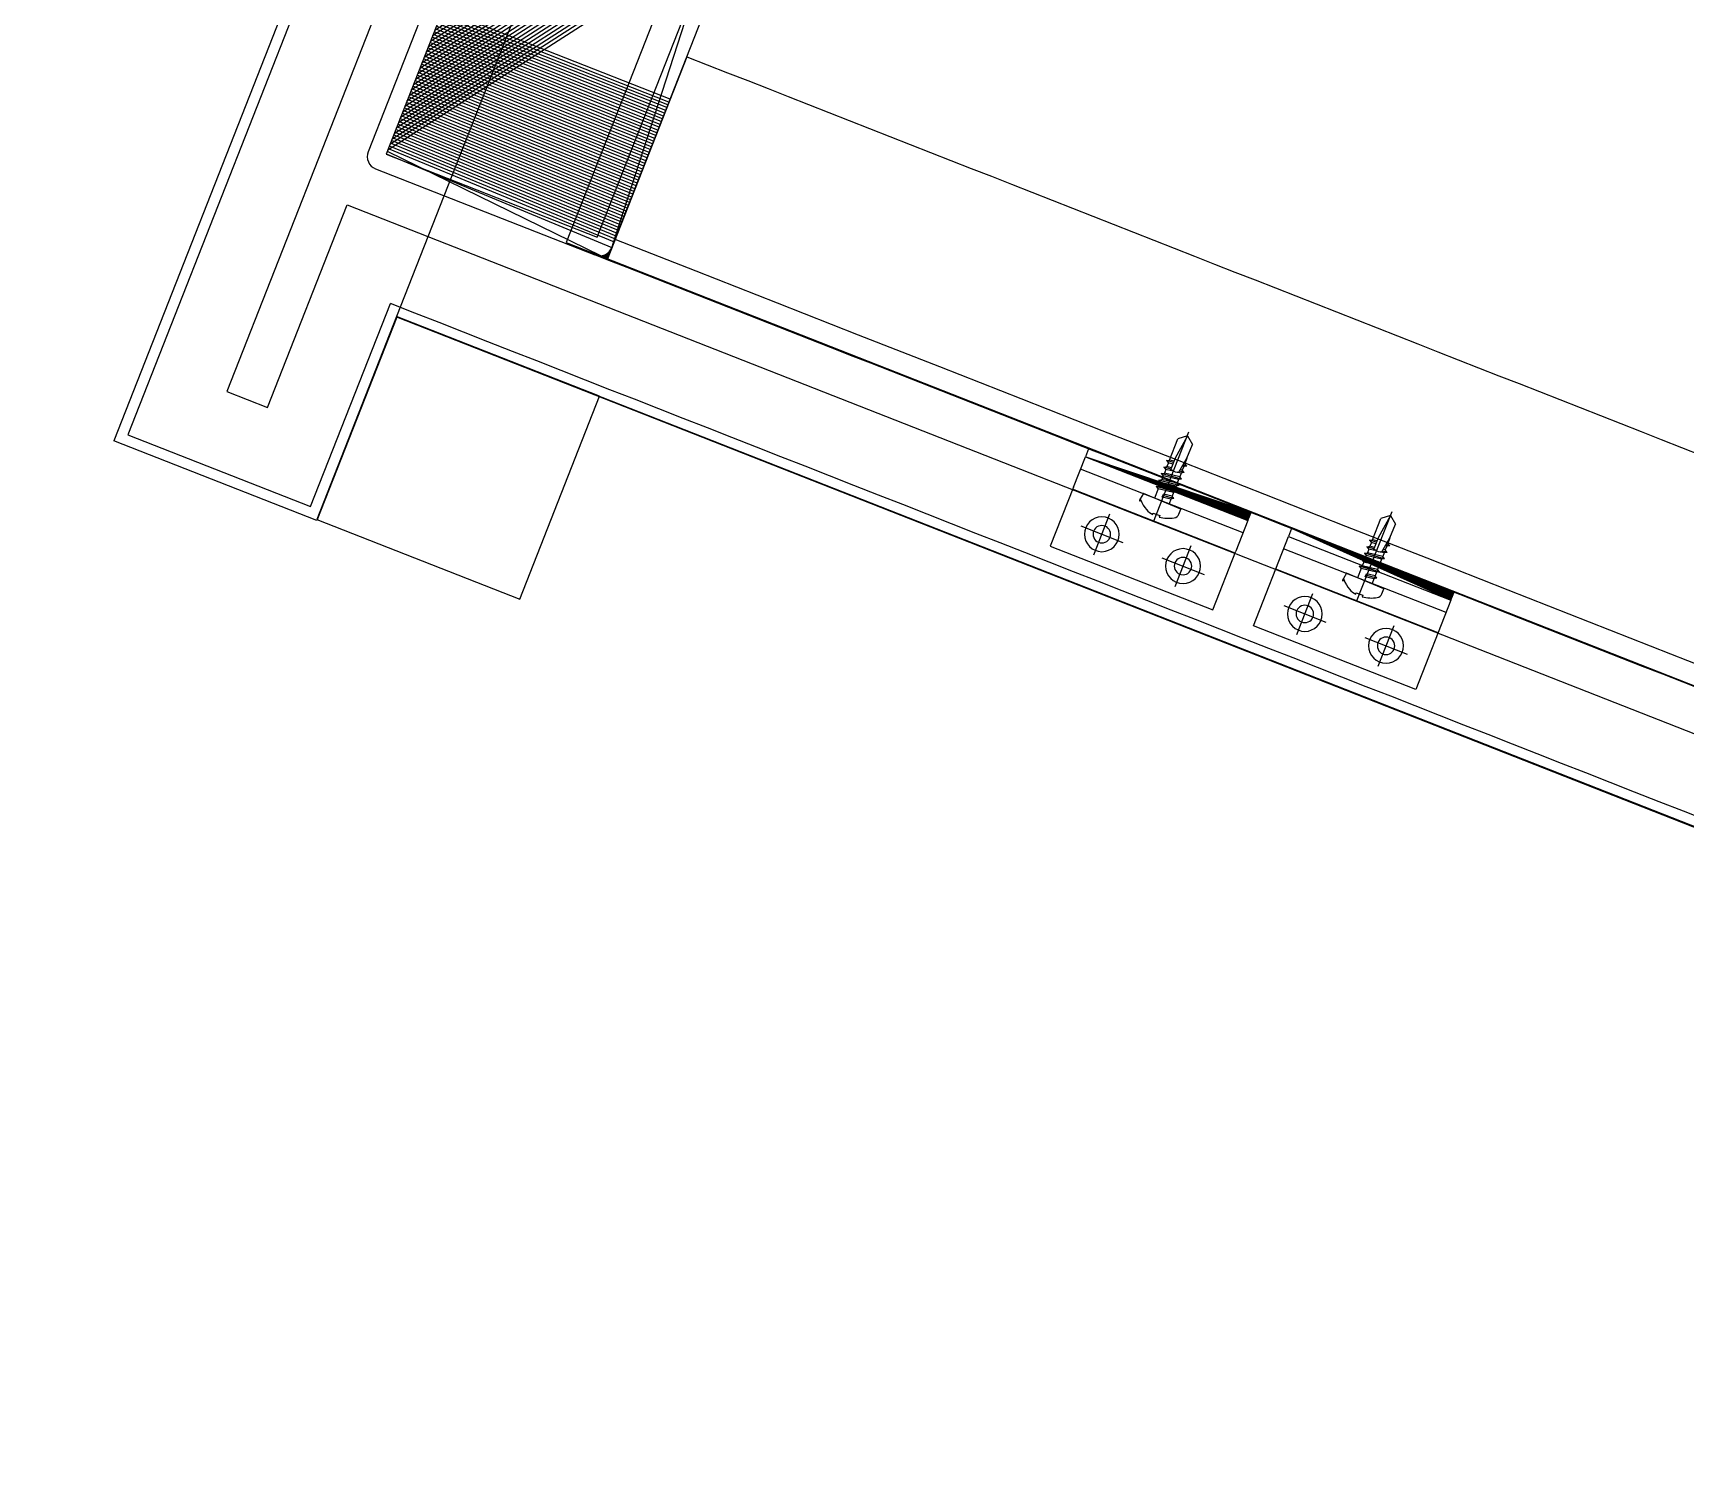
# Model space of a CAD drawing. Header units: inches. Extents: x 0 to 1813292486, y 0 to 3473589894.
# Drawn here: x 600518839.1 to 600519218, y 3473206883.6 to 3473207209.4 of the extents above; entities that cross this region are included whole.
import ezdxf

# ---------------------------------------------------------------- set-up
doc = ezdxf.new("R2010")
doc.units = ezdxf.units.IN
doc.header["$LTSCALE"] = 1000
doc.header["$MEASUREMENT"] = 0
for name, pattern in [('AX-MALL-WALL-P02-QT$0$CENTER', [2, 1.25, -0.25, 0.25, -0.25]), ('AX-MALL-WALL-P02-QT$0$DASHED', [0.75, 0.5, -0.25]), ('AX-MALL-WALL-P02-QT$0$HIDDEN', [0.375, 0.25, -0.125]), ('AX-MALL-WALL-P02-QT$0$HIDDENX2', [0.75, 0.5, -0.25])]:
    doc.linetypes.add(name, pattern=pattern)
for name, color, linetype in [('A-Anno-Note', 241, 'Continuous'), ('AX-MALL-P02-200$0$A-Anno-Note', 241, 'Continuous'), ('AX-MALL-WALL-P02$0$A-Anno-Note', 241, 'Continuous'), ('AX-MALL-WALL-P02-QT$0$A-Anno-Note', 241, 'Continuous'), ('AX-MALL-WALL-P02-QT$0$A-Detl-Fine', 152, 'Continuous'), ('AX-MALL-WALL-P02-QT$0$A-Detl-Patt', 8, 'Continuous'), ('AX-MALL-WALL-P02-QT$0$A-Detl-Thin', 131, 'Continuous'), ('AX-MALL-WALL-P02-QT$0$AP', 3, 'Continuous'), ('AX-MALL-WALL-P02-QT$0$C18', 4, 'AX-MALL-WALL-P02-QT$0$CENTER'), ('AX-MALL-WALL-P02-QT$0$DASH', 8, 'AX-MALL-WALL-P02-QT$0$DASHED'), ('AX-MALL-WALL-P02-QT$0$L18', 6, 'Continuous'), ('AX-MALL-WALL-P02-QT$0$PJ', 96, 'Continuous'), ('AX-MALL-WALL-P02-QT$0$STSF', 2, 'Continuous'), ('AX-MALL-WALL-P02-QT$0$tc', 4, 'Continuous'), ('AX-MALL-WALL-P02-QT$0$WZ', 2, 'Continuous'), ('AX-MALL-WALL-P02-QT$0$XX', 6, 'AX-MALL-WALL-P02-QT$0$HIDDEN'), ('AX-MALL-WALL-P02-QT$0$zx', 1, 'AX-MALL-WALL-P02-QT$0$CENTER'), ('AX-MALL-WALL-P02-QT$0$尺寸标注', 8, 'Continuous')]:
    doc.layers.add(name, color=color, linetype=linetype)

# ---------------------------------------------------------------- blocks, each defined once
blk = doc.blocks.new('AX-MALL-WALL-P02-QT$0$tj')
at = {"layer": 'AX-MALL-WALL-P02-QT$0$A-Detl-Patt'}
h = blk.add_hatch(dxfattribs=at)
h.set_pattern_fill('STEEL', color=256, scale=100.0000000000001, angle=50.43183869082386)
h.set_pattern_definition([(75.00000000004839, (-14278.19445574284, 156289.8254051208), (-153.3407249234246, 41.08752340989569), []), (75.00000000004839, (-14317.88195610046, 156358.5661673546), (-153.3407249234246, 41.08752340989569), [])])
edge = h.paths.add_edge_path()
edge.add_line((88101.273016572, 47666.64152574539), (87883.93542659283, 47459.84604215622))
edge.add_line((87883.93542659283, 47459.84604215622), (91571.54751467705, 43584.64122533798))
edge.add_arc((262949.389629302, 558937.705083496), 543101.4133620498, 251.6057364187558, 260.0288666978238)
edge.add_arc((172180.8466627672, -2862.146247219684), 27099.9982179492, 64.7128659603706, 96.9316049602786, ccw=False)
edge.add_arc((262948.9730309481, 558936.3205539446), 543099.9677998082, 261.6155114784545, 271.7251478115656)
edge.add_line((279298.9759148359, 16082.51663446426), (279298.9759315252, 16382.65274763107))
edge.add_arc((262948.9742454757, 558936.3204835369), 542799.9676941936, 261.62020364125146, 271.7261014454634, ccw=False)
edge.add_arc((172180.8456921196, -2862.14609140989), 27400.00151046549, 64.80631838577902, 96.83815911678944)
edge.add_arc((262949.394896181, 558937.7037490648), 542801.4137571028, 251.6136389015772, 260.02417327084333, ccw=False)
edge.add_line((91737.26096642017, 43845.69257831573), (88101.273016572, 47666.64152574539))
blk = doc.blocks.new('AX-MALL-WALL-P02-QT$0$jjzx2')
at = {"layer": 'AX-MALL-WALL-P02-QT$0$A-Detl-Fine'}
for points in [[(197155.1381270885, -130594.4183182716), (197063.702064395, -130827.0971670151), (197434.7795270681, -130972.9198851585), (197527.7449799776, -130740.8536601067)], [(197183.0595891476, -130605.3906464577), (197102.5958536863, -130810.1480317116), (197418.0137960911, -130934.0981674194), (197499.896433115, -130729.6975655556)]]:
    blk.add_lwpolyline(points, dxfattribs=at)
blk.add_lwpolyline([(197045.4148510695, -130873.6329350471), (197091.9506206512, -130891.9201488495), (197110.2378336191, -130845.3843793869), (197063.7020647526, -130827.0971670151)], close=True, dxfattribs=at)
blk = doc.blocks.new('AX-MALL-WALL-P02-QT$0$A$C0A3C523D')
at = {"ltscale": 10}
h = blk.add_hatch(color=1, dxfattribs=at)
h.dxf.hatch_style = 1
edge = h.paths.add_edge_path()
edge.add_line((0.0004308894276618958, -2.999999966472387), (0, 0))
edge.add_line((0, 0), (2.999999966472387, 0.0004308857023715973))
edge.add_arc((3.000430852174224, -2.999569077044725), 2.999999993690845, 90.00822931076819, 180.0082293819262)
at = {"color": 1, "ltscale": 10}
blk.add_lwpolyline([(0.0004308894276618958, -2.999999966472387), (0, 0), (2.999999966472387, 0.0004308857023715973, 0.4142135627368514), (0.0004308894276618958, -2.999999966472387, -1.000143640125766)], format="xyb", dxfattribs=at)
blk = doc.blocks.new('AX-MALL-WALL-P02-QT$0$A$C65FC2876')
at = {"color": 6, "ltscale": 10, "xscale": -1, "rotation": 180.0164587668468}
blk.add_blockref('AX-MALL-WALL-P02-QT$0$A$C0A3C523D', (0, 0), dxfattribs=at)
blk = doc.blocks.new('*U198')
at = {"layer": 'AX-MALL-WALL-P02-QT$0$C18', "color": 1, "ltscale": 2}
blk.add_line((0, 5.142561988594025), (0, -17.03404386090006), dxfattribs=at)
at = {"layer": 'AX-MALL-WALL-P02-QT$0$L18', "color": 4}
for p, q in [((-1.790000000000873, -1.147816335795142), (-1.790000000000873, 0)), ((1.790000000000873, -2.247816335793686), (1.790000000000873, 0)), ((-2.399999999999636, -1.5), (-1.790000000000873, -1.147816335795142)), ((-2.399999999999636, -1.5), (0.2342809638412291, -1.225595732932561)), ((-2.399999999999636, -1.5), (-1.790000000000873, -1.852183664204858)), ((-2.399999999999636, -3.100000000000364), (2.399999999999636, -2.600000000000364)), ((-2.399999999999636, -3.100000000000364), (-1.790000000000873, -2.747816335793686)), ((-2.399999999999636, -3.100000000000364), (-1.790000000000873, -3.452183664205222)), ((-1.790000000000873, -1.147816335795142), (0.2342809638412291, -0.8650955307894037)), ((-1.790000000000873, -1.852183664204858), (0.2342809638412291, -1.56946285919912)), ((-1.790000000000873, -2.747816335793686), (-1.790000000000873, -1.852183664204858)), ((-1.790000000000873, -2.747816335793686), (1.790000000000873, -2.247816335793686)), ((-1.790000000000873, -3.452183664205222), (1.790000000000873, -2.952183664205222)), ((-1.790000000000873, -4.34781633579405), (-1.790000000000873, -3.452183664205222)), ((0.2342809638412291, -0.8650955307894037), (0.2342809638412291, -1.56946285919912)), ((2.399999999999636, -2.600000000000364), (1.790000000000873, -2.247816335793686)), ((2.399999999999636, -2.600000000000364), (1.790000000000873, -2.952183664205222)), ((1.790000000000873, -3.84781633579405), (1.790000000000873, -2.952183664205222)), ((-2.399999999999636, -4.700000000000728), (2.399999999999636, -4.200000000000728)), ((-2.399999999999636, -4.700000000000728), (-1.790000000000873, -4.34781633579405)), ((-2.399999999999636, -4.700000000000728), (-1.790000000000873, -5.052183664205586)), ((-2.399999999999636, -6.299999999999272), (2.399999999999636, -5.799999999999272)), ((-2.399999999999636, -6.299999999999272), (-1.790000000000873, -5.947816335794414)), ((-2.399999999999636, -6.299999999999272), (-1.790000000000873, -6.65218366420595)), ((-2.399999999999636, -7.899999999999636), (-1.790000000000873, -7.547816335794778)), ((-1.790000000000873, -4.34781633579405), (1.790000000000873, -3.84781633579405)), ((-1.790000000000873, -5.052183664205586), (1.790000000000873, -4.552183664205586)), ((-1.790000000000873, -5.947816335794414), (-1.790000000000873, -5.052183664205586)), ((-1.790000000000873, -5.947816335794414), (1.790000000000873, -5.447816335794414)), ((-1.790000000000873, -6.65218366420595), (1.790000000000873, -6.15218366420595)), ((-1.790000000000873, -7.547816335794778), (-1.790000000000873, -6.65218366420595)), ((-1.790000000000873, -7.547816335794778), (-0.9175382126813929, -7.425964130861757)), ((0.4333070988686814, -7.237298584555901), (1.790000000000873, -7.047816335794778)), ((0.7141825614198751, -7.575605983185596), (2.399999999999636, -7.399999999999636)), ((2.399999999999636, -4.200000000000728), (1.790000000000873, -3.84781633579405)), ((2.399999999999636, -4.200000000000728), (1.790000000000873, -4.552183664205586)), ((1.790000000000873, -5.447816335794414), (1.790000000000873, -4.552183664205586)), ((2.399999999999636, -5.799999999999272), (1.790000000000873, -5.447816335794414)), ((2.399999999999636, -5.799999999999272), (1.790000000000873, -6.15218366420595)), ((1.790000000000873, -7.047816335794778), (1.790000000000873, -6.15218366420595)), ((2.399999999999636, -7.399999999999636), (1.790000000000873, -7.047816335794778)), ((2.399999999999636, -7.399999999999636), (1.790000000000873, -7.752183664206314)), ((-2.399999999999636, -7.899999999999636), (-1.273355612604064, -7.78264120964559)), ((-2.399999999999636, -7.899999999999636), (-1.790000000000873, -8.252183664206314)), ((-2.399999999999636, -9.5), (-1.790000000000873, -9.147816335795142)), ((-2.399999999999636, -9.5), (-1.518995326587174, -9.408228679852982)), ((-2.399999999999636, -9.5), (-1.790000000000873, -9.852183664204858)), ((-1.790000000000873, -8.252183664206314), (-1.334698446698894, -8.188594061788535)), ((-1.790000000000873, -9.147816335795142), (-1.790000000000873, -8.252183664206314)), ((-1.790000000000873, -9.147816335795142), (-1.472953762578982, -9.103536135036848)), ((-1.790000000000873, -9.852183664204858), (-1.581684194792615, -9.823089278002954)), ((-1.790000000000873, -11.20167565273914), (-1.790000000000873, -9.852183664204858)), ((-1.790000000000873, -11.20167565273914), (-1.790000000000873, -14.60000000000036)), ((0.7141825614198751, -7.90243749641013), (1.790000000000873, -7.752183664206314)), ((0.7141825614198751, -8.798070167998958), (1.790000000000873, -8.647816335795142)), ((0.7141825614198751, -9.17560598318596), (2.399999999999636, -9)), ((0.7141825614198751, -9.502437496410494), (1.790000000000873, -9.352183664204858)), ((1.790000000000873, -8.647816335795142), (1.790000000000873, -7.752183664206314)), ((2.399999999999636, -9), (1.790000000000873, -8.647816335795142)), ((2.399999999999636, -9), (1.790000000000873, -9.352183664204858)), ((1.790000000000873, -9.352183664204858), (1.790000000000873, -14.60000000000036)), ((0, -16), (-1.790000000000873, -14.60000000000036)), ((0, -16), (1.790000000000873, -14.60000000000036))]:
    blk.add_line(p, q, dxfattribs=at)
blk.add_lwpolyline([(4.549999999999272, 0, 0.414213562373095), (4.75, 0.2000000000007276), (4.75, 1.39147638815848, 0.2654033233867933), (4.06568705400241, 2.589861303315047, 0.108659312189883), (0.7999999999992724, 3.659899496853541), (0.7999999999992724, 3.315608971053734), (-0.7999999999992724, 3.315608971053734), (-0.7999999999992724, 3.659899496853541, 0.1086593121898847), (-4.06568705400241, 2.589861303315047, 0.2654033233867933), (-4.75, 1.39147638815848), (-4.75, 0.2000000000007276, 0.414213562373095), (-4.549999999999272, 0)], format="xyb", close=True, dxfattribs=at)
blk.add_lwpolyline([(0, -16), (0.7141825614198751, -10.25704931750261), (0.7141825614198751, -7.536688384094305, 0.4176573264866609), (0.4106596181591158, -7.236709070022698, 0.08336651052848376), (-1.234698998669046, -7.526820576113096), (-1.790000000000873, -11.20167565273914)], format="xyb", dxfattribs=at)
blk = doc.blocks.new('AX-MALL-WALL-P02-QT$0$盘头自钻自攻钉ST4-8')
at = {"layer": 'AX-MALL-WALL-P02-QT$0$尺寸标注'}
blk.add_blockref('*U198', (0, 0), dxfattribs=at)
blk = doc.blocks.new('AX-MALL-WALL-P02-QT$0$A$C61293B14')
at = {"layer": 'AX-MALL-WALL-P02-QT$0$tc'}
for radius in [4, 2]:
    blk.add_circle((0, 0), radius, dxfattribs=at)
at = {"layer": 'AX-MALL-WALL-P02-QT$0$zx'}
for p, q in [((0, 5.036975615854317), (0, -5.036975615847041)), ((-5.199824257346336, 0), (5.199824257317232, 0))]:
    blk.add_line(p, q, dxfattribs=at)
blk = doc.blocks.new('AX-MALL-WALL-P02-QT$0$A$C41DD6A87')
at = {"layer": 'AX-MALL-WALL-P02-QT$0$tc'}
h = blk.add_hatch(dxfattribs=at)
h.set_pattern_fill('ANSI31', color=256, scale=0.5, angle=-90.00000000000001, style=0)
h.set_pattern_definition([(225.0000000000001, (28362.68611018802, -179426.704915055), (-1.122532015133644, 1.122532015133644), [])])
h.paths.add_polyline_path([(40, 20), (0, 20), (0, 22), (40, 22)])
at = {"layer": 'AX-MALL-WALL-P02-QT$0$PJ'}
for points in [[(40, 20), (0, 20), (0, 22), (40, 22)], [(40, 20), (0, 20), (0, -2.00031700823456), (40, -2.00031700823456)]]:
    blk.add_lwpolyline(points, close=True, dxfattribs=at)
at = {"layer": 'AX-MALL-WALL-P02-QT$0$XX'}
for p, q in [((0, 17), (40, 17)), ((0, 11.99968299176544), (40, 11.99968299176544))]:
    blk.add_line(p, q, dxfattribs=at)
at = {"layer": 'AX-MALL-WALL-P02-QT$0$tc', "rotation": 180}
for p in [(10.00773325189948, 4.856510433368385), (30.00773325189948, 4.856510433368385)]:
    blk.add_blockref('AX-MALL-WALL-P02-QT$0$A$C61293B14', p, dxfattribs=at)
at = {"layer": 'AX-MALL-WALL-P02-QT$0$WZ', "extrusion": (1.112429078900672e-34, 1.017801628166565e-23, -1), "zscale": -1, "rotation": 180}
blk.add_blockref('AX-MALL-WALL-P02-QT$0$盘头自钻自攻钉ST4-8', (-20, 17), dxfattribs=at)
blk = doc.blocks.new('AX-MALL-WALL-P02-QT$0$A$C715D18B8')
at = {"layer": 'AX-MALL-WALL-P02-QT$0$tc'}
h = blk.add_hatch(dxfattribs=at)
h.set_pattern_fill('ANSI31', color=256, scale=0.5, angle=-180, style=0)
h.set_pattern_definition([(225, (28362.68611018802, -179426.704915055), (-1.122532015133644, 1.122532015133644), [])])
h.paths.add_polyline_path([(40, 20), (0, 20), (0, 22), (40, 22)])
at = {"layer": 'AX-MALL-WALL-P02-QT$0$PJ'}
blk.add_line((0, 17), (40, 17), dxfattribs=at)
blk.add_lwpolyline([(40, 20), (0, 20), (0, 22), (40, 22)], close=True, dxfattribs=at)
blk.add_lwpolyline([(40, 12.49968299269676), (40, 20), (0, 20), (0, 12.49968299269676)], dxfattribs=at)
at = {"layer": 'AX-MALL-WALL-P02-QT$0$XX'}
blk.add_line((0, 11.99968299269676), (40, 11.99968299269676), dxfattribs=at)
blk.add_lwpolyline([(40, 12.49968299269676), (40, -2.000317007303238), (0, -2.000317007303238), (0, 12.49968299269676)], dxfattribs=at)
at = {"layer": 'AX-MALL-WALL-P02-QT$0$tc', "rotation": 180}
for p in [(10.00773325189948, 4.856510434299707), (30.00773325189948, 4.856510434299707)]:
    blk.add_blockref('AX-MALL-WALL-P02-QT$0$A$C61293B14', p, dxfattribs=at)
at = {"layer": 'AX-MALL-WALL-P02-QT$0$WZ', "extrusion": (1.112470375349305e-34, 1.017801628166565e-23, -1), "zscale": -1, "rotation": 180}
blk.add_blockref('AX-MALL-WALL-P02-QT$0$盘头自钻自攻钉ST4-8', (-20, 17), dxfattribs=at)
blk = doc.blocks.new('AX-MALL-WALL-P02-QT$0$A$C4D6066B9')
at = {"rotation": 180}
for name, p in [('AX-MALL-WALL-P02-QT$0$A$C715D18B8', (0, 22)), ('AX-MALL-WALL-P02-QT$0$A$C41DD6A87', (50, 22))]:
    blk.add_blockref(name, p, dxfattribs=at)
blk = doc.blocks.new('AX-MALL-WALL-P02-QT$0$500C')
h = blk.add_hatch()
h.set_pattern_fill('ANSI32', color=6, scale=0.9999999999999997, angle=71.54704075356716)
h.set_pattern_definition([(298.2872825386875, (-16059828.5787534, -4297210.977292671), (4.193774447636046, 2.256914294419494), []), (298.2872825386875, (-16059829.22437371, -4297213.127523188), (4.193774447636046, 2.256914294419494), [])])
edge = h.paths.add_edge_path()
edge.add_line((-28.72854615189135, -210.5988791044801), (22.99042301438749, -226.1278271824121))
edge.add_arc((23.85314235463738, -223.2545511145145), 2.999999999999997, 253.2872825386875, 343.2872825386875)
edge.add_line((26.72641842626035, -224.1172704491764), (48.0068287551403, -153.2431275192648))
edge.add_arc((45.13355268351734, -152.3804081846029), 2.999999999999997, 343.2872825386867, 433.2872825386867)
edge.add_line((45.99627202190459, -149.5071321148425), (-5.722697144374251, -133.9781840369105))
edge.add_arc((-6.585416486486793, -136.8514601066709), 2.999999999999997, 73.28728253868752, 163.2872825386875)
edge.add_line((-9.45869254693389, -135.9887407682836), (-30.73910287581384, -206.8628836981952))
edge.add_arc((-27.86582680977881, -207.7256030291319), 2.999999999999997, 163.2872825386868, 253.2872825386868)
h.paths.add_polyline_path([(23.18295677751303, -222.0092193074524), (-26.62049500830472, -207.0554174687713), (-5.915230894461274, -138.0967918932438), (43.88822088204324, -153.0505937561393)])
at = {"layer": 'AX-MALL-WALL-P02-QT$0$AP'}
for p, q in [((0, 0), (-83.3942298348993, -277.7220756243914)), ((2.394210098311305, -0.7193638570606709), (-80.28047047555447, -276.0463037807494)), ((19.15360855683684, -5.754889156669378), (-58.48410229757428, -264.3159167058766)), ((-48.90815678238869, -267.1894078906626), (-34.54590698704123, -219.3597938865423)), ((-34.54590698704123, -219.3597938865423), (353.4067084528506, -335.8158203642815)), ((-37.1794222202152, -288.9798028189689), (-22.79996508918703, -241.092884413898)), ((-58.48410229757428, -264.3159167058766), (-48.90815678238869, -267.1894078906626)), ((-80.28047047555447, -276.0463037807494), (-37.1794222202152, -288.9798028189689)), ((-35.50388870947063, -292.0927163790911), (-83.3942298348993, -277.7220756243914))]:
    blk.add_line(p, q, dxfattribs=at)
blk.add_lwpolyline([(347.6493687648326, -354.9692284148186), (-21.10058393515646, -244.1263797897846), (-35.50388870947063, -292.0927163790911)], dxfattribs=at)
blk.add_arc((-249916.0860368554, -832929.8523167521), 869377.4897438963, 73.26994203399087, 73.29528541694225, dxfattribs=at)
at = {"layer": 'AX-MALL-WALL-P02-QT$0$DASH', "color": 8, "linetype": 'AX-MALL-WALL-P02-QT$0$HIDDENX2', "ltscale": 20}
blk.add_lwpolyline([(333.7753345370293, -314.2517844103277, 8.805785796117746e-05), (27.30207003466785, -222.2000698763877, 8.805785796117746e-05)], format="xyb", dxfattribs=at)
at = {"layer": 'AX-MALL-WALL-P02-QT$0$STSF'}
blk.add_line((40.24286013655365, -179.1009287592024), (25.86420447006822, -226.9888633545488), dxfattribs=at)
blk.add_lwpolyline([(-28.72854615189135, -210.5988791044801), (22.99042301811278, -226.1278271842748, 0.414213562373095), (26.72641842626035, -224.1172704491764), (48.00682876072824, -153.2431275174022, 0.414213562373095), (45.99627202190459, -149.5071321148425), (-5.722697142511606, -133.9781840480864, 0.414213562373095), (-9.45869254693389, -135.9887407682836), (-30.73910286463797, -206.8628836981952, 0.414213562373095)], format="xyb", close=True, dxfattribs=at)
blk.add_lwpolyline([(-26.62049500830472, -207.0554174687713), (23.18295677937567, -222.0092193055898), (43.88822088390589, -153.0505937542766), (-5.915230901911855, -138.0967918932438)], close=True, dxfattribs=at)
for points in [[(40.24286014027894, -179.1009287647903, -8.805580724741012e-05), (346.7241675164551, -271.1550590358675)], [(332.3365753106773, -319.0403094552457, 8.805808583073339e-05), (25.86420446448028, -226.9888633433729, 8.805808583073339e-05)]]:
    blk.add_lwpolyline(points, format="xyb", dxfattribs=at)
at = {"color": 6, "ltscale": 10, "xscale": -1, "rotation": 343.296872043521}
blk.add_blockref('AX-MALL-WALL-P02-QT$0$A$C65FC2876', (25.86420446448028, -226.9888633433729), dxfattribs=at)
at = {"layer": 'AX-MALL-WALL-P02-QT$0$tc', "xscale": -1, "rotation": 163.2968720435208}
blk.add_blockref('AX-MALL-WALL-P02-QT$0$A$C4D6066B9', (177.7612921781838, -272.5743938405067), dxfattribs=at)
blk = doc.blocks.new('AX-MALL-WALL-P02-QT$0$mqst2')
at = {"color": 6, "rotation": 355.2650630239362}
blk.add_blockref('AX-MALL-WALL-P02-QT$0$500C', (305373.6321749687, -39888.29397964478), dxfattribs=at)
blk = doc.blocks.new('AX-MALL-WALL-P02-QT')
at = {"layer": 'AX-MALL-WALL-P02-QT$0$A-Anno-Note'}
for name, p, rotation in [('AX-MALL-WALL-P02-QT$0$mqst2', (600052179.2710491, 3473232742.396311), 339.5681613092181), ('AX-MALL-WALL-P02-QT$0$jjzx2', (600185298.4270658, 3473279938.045597), 339.5681613092246)]:
    blk.add_blockref(name, p, dxfattribs=dict(at, rotation=rotation))
at = {"layer": 'AX-MALL-WALL-P02-QT$0$A-Detl-Thin', "rotation": 339.5681613091762}
blk.add_blockref('AX-MALL-WALL-P02-QT$0$tj', (600144118.6961328, 3473128496.287411), dxfattribs=at)
blk = doc.blocks.new('AX-MALL-WALL-P02')
at = {"layer": 'AX-MALL-WALL-P02$0$A-Anno-Note'}
blk.add_blockref('AX-MALL-WALL-P02-QT', (0, 0), dxfattribs=at)
blk = doc.blocks.new('AX-MALL-P02-200')
at = {"layer": 'AX-MALL-P02-200$0$A-Anno-Note'}
blk.add_blockref('AX-MALL-WALL-P02', (0, 0), dxfattribs=at)

msp = doc.modelspace()

# ---------------------------------------------------------------- block references
at = {"layer": 'A-Anno-Note', "rotation": 20.43183869077545}
msp.add_blockref('AX-MALL-P02-200', (1250392458.527329, 9048125.682563305), dxfattribs=at)

doc.saveas('drawing.dxf')
